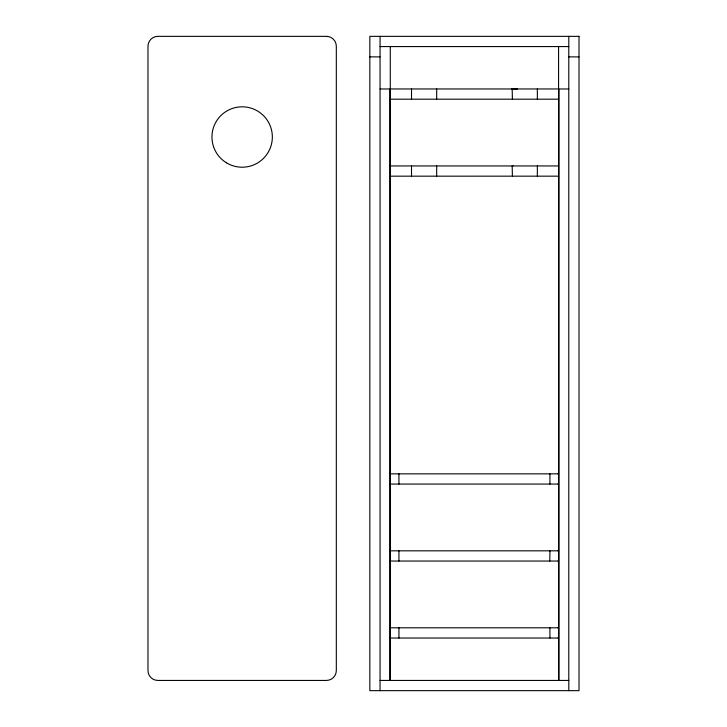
<?xml version="1.0" encoding="UTF-8"?>
<svg xmlns="http://www.w3.org/2000/svg" width="727" height="727" viewBox="0 0 727 727"><rect width="100%" height="100%" fill="white"/><g stroke="black" fill="none" stroke-linecap="round" stroke-linejoin="round"><path stroke-width="1.09" d="M558.036 473.85L558.581 473.85L390.281 473.85M558.036 484.064L558.581 484.064L390.281 484.073M558.036 550.83L558.581 550.83L390.281 550.83M558.036 561.044L558.581 561.044L390.281 561.044M558.036 627.81L558.581 627.801L390.281 627.801M558.036 638.024L558.581 638.024L390.281 638.024M380.057 46.573L568.796 46.573M369.843 56.879L380.057 56.879M568.796 56.879L579.01 56.879M511.881 88.967L517.379 88.967M380.057 88.976L389.872 88.976L389.872 680.436M390.281 88.967L558.581 88.967M568.796 88.976L558.981 88.976L558.981 680.436M390.281 99.19L558.581 99.19M513.035 165.947L512.181 165.947L512.399 176.161M390.281 165.947L558.581 165.947M390.281 176.17L558.581 176.161M549.785 561.044L549.93 550.83M380.057 680.436L568.796 680.436M512.399 99.181L512.181 88.967M568.796 36.35L568.796 690.65M558.581 46.573L558.581 680.436M549.93 473.85L549.93 484.073M549.93 627.81L549.93 638.024M537.344 88.967L537.344 99.19M537.344 165.947L537.344 176.161M436.682 88.967L436.682 99.19M436.682 165.947L436.682 176.161M411.518 88.976L411.518 99.19M411.518 165.947L411.518 176.17M398.932 473.85L398.941 484.073M398.932 550.83L398.941 561.044M398.932 627.81L398.941 638.024M390.281 46.573L390.281 680.436M380.057 36.35L380.057 690.65M326.414 36.35L157.886 36.35A9.905 9.905 0 0 0 147.981 46.255L147.981 670.53A9.905 9.905 0 0 0 157.886 680.436L326.414 680.436A9.905 9.905 0 0 0 336.319 670.53L336.319 46.255A9.905 9.905 0 0 0 326.414 36.35M579.019 36.35L369.843 36.35L369.843 690.65L579.019 690.65L579.01 36.35M226.488 162.83A30.198 30.198 0 0 0 272.343 137.667A30.198 30.198 0 0 0 227.624 110.54A30.198 30.198 0 0 0 226.488 162.83"/></g></svg>
